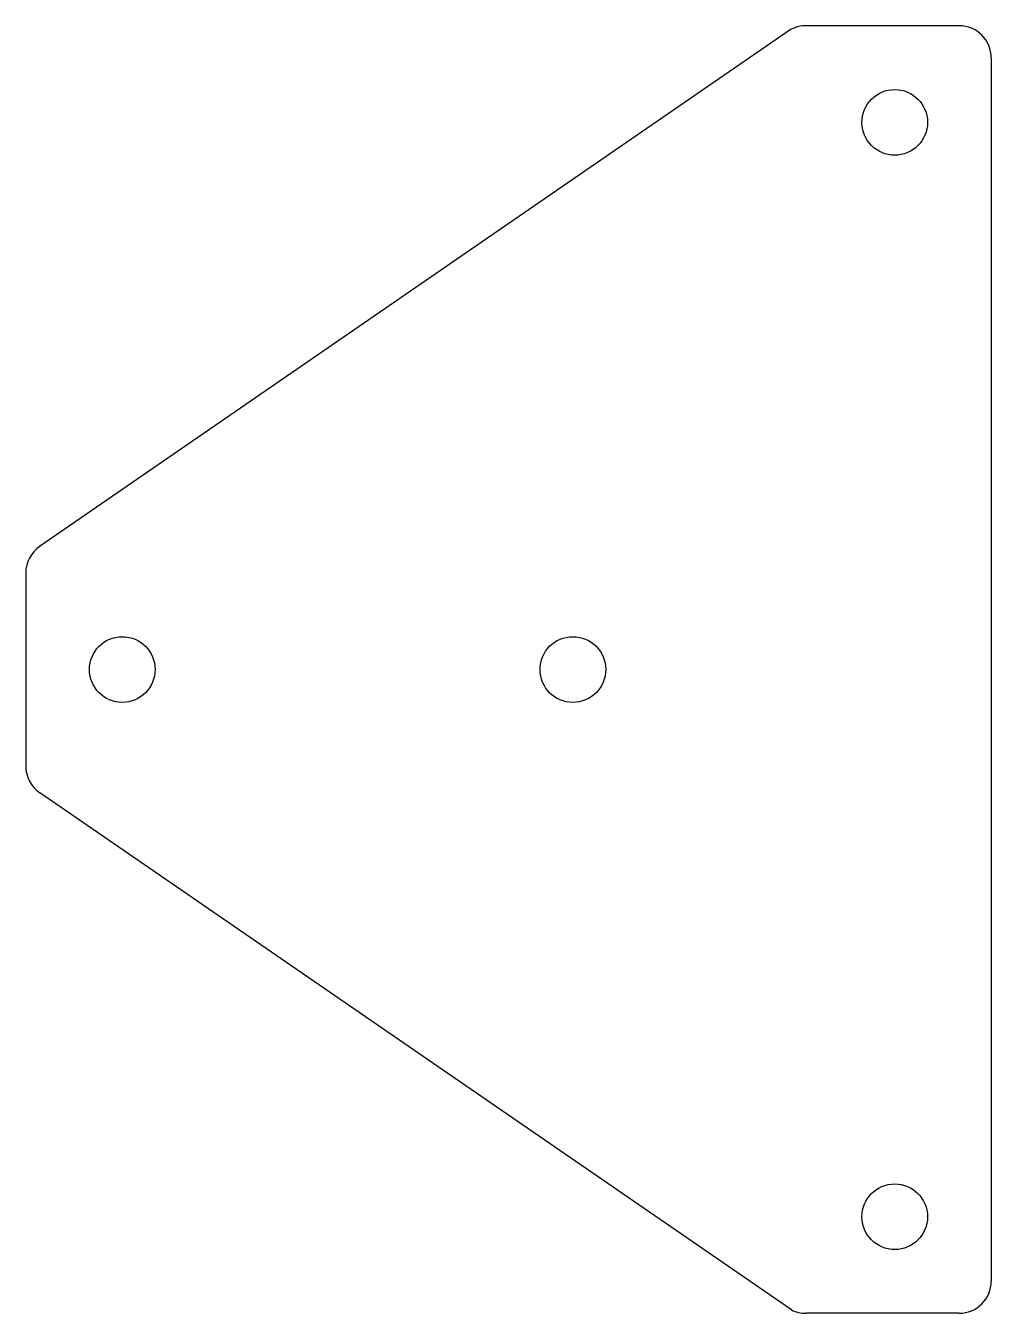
# Model space of a CAD drawing. Header units: millimetres. Extents: x -100 to 50, y -101 to 99.
import ezdxf

# ---------------------------------------------------------------- set-up
doc = ezdxf.new("R2010")
doc.units = ezdxf.units.MM
doc.header["$MEASUREMENT"] = 0

msp = doc.modelspace()

# ---------------------------------------------------------------- linework, layer by layer
for p, q in [((19.38, 98.46), (-97.4, 18.1)), ((45.44, 98.99), (21.62, 98.99)), ((50.44, 93.99), (50.44, -96.01)), ((-99.56, 13.98), (-99.56, -16.02)), ((19.39, -100.48), (-97.39, -20.14)), ((45.44, -101.01), (21.62, -101.01))]:
    msp.add_line(p, q)
at = {"linetype": 'Continuous'}
for centre in [(35.44, 83.99), (-84.56, -1.01), (-14.56, -1.01), (35.44, -86.01)]:
    msp.add_circle(centre, 5.1, dxfattribs=at)
for centre, start, end in [((21.62, 93.99), 90, 116.6484), ((45.44, 93.99), 0, 90), ((-94.56, 13.98), 124.535, 180), ((-94.56, -16.02), 180, 235.4727), ((45.44, -96.01), 270, 0), ((21.62, -96.01), 243.4976, 270)]:
    msp.add_arc(centre, 5, start, end)

doc.saveas('drawing.dxf')
